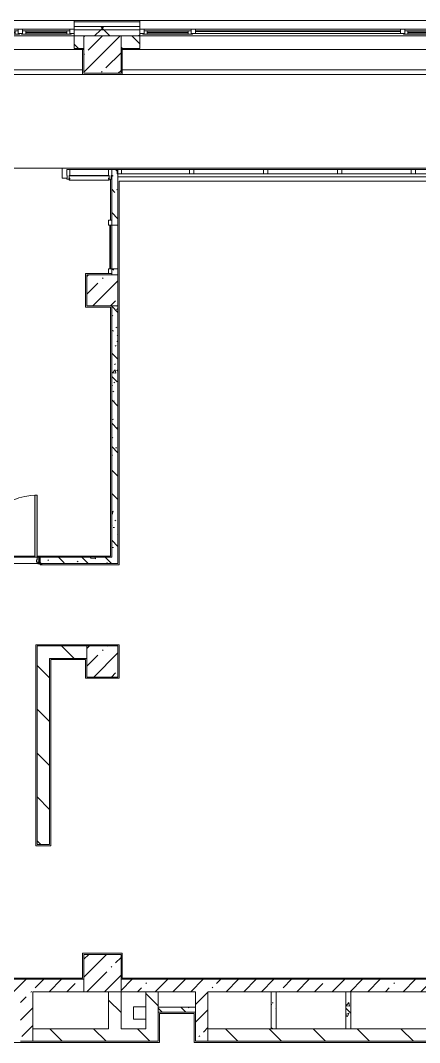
# Model space of a CAD drawing. Header units: millimetres. Extents: x -3377 to 186574, y -8553 to 29000.
# Drawn here: x 118704 to 125131, y 10880 to 27350 of the extents above; entities that cross this region are included whole.
import ezdxf

# ---------------------------------------------------------------- set-up
doc = ezdxf.new("R2010")
doc.units = ezdxf.units.MM
for name, color, linetype, lineweight, true_color in [('A-DOOR-3', 7, 'Continuous', 5, 0xaaaaaa), ('A-DOOR-4', 7, 'Continuous', 5, 0xe2e2e2), ('A-DOOR-FRAM-2', 7, 'Continuous', 5, 0xe2e2e2), ('A-DOOR-FRAM-3', 7, 'Continuous', 5, 0xaaaaaa), ('A-FLOR-1', 7, 'Continuous', 5, 0xaaaaaa), ('I-WALL-5', 7, 'Continuous', 5, 0x787878)]:
    doc.layers.add(name, color=color, linetype=linetype, lineweight=lineweight, true_color=true_color)
for name, color, linetype, lineweight in [('A-GLAZ-2', 7, 'Continuous', 5), ('A-GLAZ-CURT-2', 7, 'Continuous', 5), ('A-GLAZ-CWMG-2', 7, 'Continuous', 5), ('A-WALL', 7, 'Continuous', 9), ('A-WALL-4', 7, 'Continuous', 5), ('I-WALL-3', 7, 'Continuous', 5), ('S-COLS-2', 7, 'Continuous', 5)]:
    doc.layers.add(name, color=color, linetype=linetype, lineweight=lineweight)
pattern_1 = [(45, (59563.6, 0), (-285.1231, 285.1231), []), (45, (59848.73, 0), (-285.1231, 285.1231), [504.031, -100.806, 16.764, -84.042])]
pattern_2 = [(135, (59563.6, 0), (-377.1708, -377.1708), [533.4, -88.9, 17.78, -88.9]), (135, (59563.6, 376.94), (-377.1708, -377.1708), []), (50, (59563.6, 0), (637.6445, -55.7866), [66.675, -733.425]), (355, (59563.6, 0), (-123.3494, 668.699), [53.34, -586.74]), (100.451, (59616.75, -4.65), (514.299, 612.908), [56.665, -623.315]), (46.184, (59563.6, 177.8), (948.776, -147.15), [100.012, -1100.137]), (96.636, (59642.7, 165.5), (830.909, 865.997), [84.998, -934.973]), (351.184, (59563.6, 177.8), (830.918, 865.988), [80.01, -880.11]), (21, (59652.5, 133.35), (530.6506, -357.9283), [66.675, -733.425]), (326, (59652.5, 133.35), (216.308, 644.6585), [53.34, -586.74]), (71.451, (59696.7, 103.5), (746.9596, 286.7243), [56.665, -623.315]), (37.5, (59563.6, 0), (10.8105, 295.9426), [16.764, -562.864, 16.764, -578.866, -588.962]), (37.5, (59563.6, 0), (10.8105, 295.9426), [-1175.258, 16.764, -572.198]), (7.5, (59563.6, 0), (233.8692, 350.6318), [16.764, -322.834, 16.764, -549.529, -224.472]), (7.5, (59563.6, 0), (233.8692, 350.6318), [-905.891, 16.764, -207.708]), (327.5, (59365.36, 0), (474.5678, -20.0513), [16.764, -205.486, 16.764, -676.656, -920.115]), (327.5, (59365.36, 0), (474.5678, -20.0513), [-915.67, 16.764, -903.351]), (317.5, (59276.46, 0), (518.4522, 88.9934), [16.764, -272.161, 16.764, -443.738, -653.415]), (317.5, (59276.46, 0), (518.4522, 88.9934), [-749.427, 16.764, -636.651])]
pattern_3 = [(135, (59563.6, 0), (-353.5534, -353.5534), [])]
pattern_4 = [(45, (59563.6, 0), (-353.5534, 353.5534), []), (135, (59563.6, 0), (-353.5534, -353.5534), [])]

# ---------------------------------------------------------------- blocks, each defined once
blk = doc.blocks.new('Системная панель - Стекло - 70мм-31693610-1_8_1_птичка')
at = {"layer": 'A-GLAZ-CURT-2'}
h = blk.add_hatch(dxfattribs=at)
h.set_pattern_fill('FP_138', color=256, style=0, pattern_type=2)
h.set_pattern_definition([(225, (66547.5, 24415), (1414.214, -1414.214), [1000, -3000]), (225, (67547.5, 24915), (1414.214, -1414.214), [3000, -1000]), (225, (65547.5, 25415), (1414.214, -1414.214), [1000, -3000])])
h.paths.add_polyline_path([(-284, 35), (-543, 35), (-543, -35), (543, -35), (543, 35), (-258, 35)])
for p, q in [((543, 35), (-543, 35)), ((-543, 35), (-543, -35)), ((543, -35), (543, 35)), ((-543, -35), (543, -35))]:
    blk.add_line(p, q, dxfattribs=at)
blk = doc.blocks.new('Системная панель - Стекло - 70мм-31693619-1_8_1_птичка')
at = {"layer": 'A-GLAZ-CURT-2'}
for p, q in [((547.5, 35), (-547.5, 35)), ((-547.5, 35), (-547.5, -35)), ((547.5, -35), (547.5, 35)), ((-547.5, -35), (547.5, -35))]:
    blk.add_line(p, q, dxfattribs=at)
blk = doc.blocks.new('Прямоугольный импост - 50 x 70 мм-23766079-1_8_1_птичка')
at = {"layer": 'A-GLAZ-CWMG-2'}
for p, q in [((-35, 35), (35, 35)), ((-35, -35), (-35, 35)), ((35, 35), (35, -35)), ((35, -35), (-35, -35))]:
    blk.add_line(p, q, dxfattribs=at)
blk = doc.blocks.new('BSC_Колонна _Прямоугольная - 600х600-V107-1_8_1_птичка')
at = {"layer": 'S-COLS-2'}
h = blk.add_hatch(dxfattribs=at)
h.set_pattern_fill('FP_147', color=256, style=0, pattern_type=2)
h.set_pattern_definition([(45, (-60460, -12000), (-285.1231, 285.1231), []), (45, (-60174.88, -12000), (-285.1231, 285.1231), [504.031, -100.806, 16.764, -84.042])])
h.paths.add_polyline_path([(208, -300), (300, -300), (300, 300), (-300, 300), (-300, -300), (-168, -300)])
for p, q in [((300, 300), (-300, 300)), ((-300, 300), (-300, -300)), ((300, -300), (300, 300)), ((-300, -300), (300, -300))]:
    blk.add_line(p, q, dxfattribs=at)
blk = doc.blocks.new('Системная панель - Стекло - 70мм-31693620-1_8_1_птичка')
at = {"layer": 'A-GLAZ-CURT-2'}
for p, q in [((560, 35), (-560, 35)), ((-560, 35), (-560, -35)), ((560, -35), (560, 35)), ((-560, -35), (560, -35))]:
    blk.add_line(p, q, dxfattribs=at)
blk = doc.blocks.new('Прямоугольный импост - 50 x 70 мм-V124-1_8_1_птичка')
at = {"layer": 'A-GLAZ-CWMG-2'}
for p, q in [((-35, 35), (35, 35)), ((-35, -35), (-35, 35)), ((35, 35), (35, -35)), ((35, -35), (-35, -35))]:
    blk.add_line(p, q, dxfattribs=at)
blk = doc.blocks.new('Прямоугольный импост - Импост структурный с накладкой - 160мм Темный-32302294-1_8_1_птичка')
at = {"layer": 'A-GLAZ-CWMG-2'}
for p, q in [((-25, 40), (-25, 140)), ((-25, 140), (25, 140)), ((-15, 40), (-25, 40)), ((-25, -17), (-25, 0)), ((-25, 0), (-15, 0)), ((-15, 0), (-15, 40)), ((15, 40), (15, 0)), ((25, 40), (15, 40)), ((15, 0), (25, 0)), ((25, 140), (25, 40)), ((25, 0), (25, -17)), ((25, -17), (-25, -17))]:
    blk.add_line(p, q, dxfattribs=at)
blk = doc.blocks.new('110_Дверь_СКБ_1Ст_Внутренняя1 - Д-11 1100x2100h_кладовые _все__ коридор _между помещениями блока столовой__ моечные _все_-32089444-1_8_1_птичка')
at = {"layer": 'A-DOOR-3'}
h = blk.add_hatch(dxfattribs=at)
h.set_pattern_fill('FP_132', color=256, style=0, pattern_type=2)
h.set_pattern_definition([(135, (1751.41, 114.685), (-14.14214, -14.14214), []), (225, (1751.41, 114.685), (14.14214, -14.14214), [])])
h.paths.add_polyline_path([(562.5, -50), (562.5, 50), (537.5, 50), (537.5, -50)])
at = {"layer": 'A-DOOR-4'}
h = blk.add_hatch(color=256, dxfattribs=at)
h.paths.add_polyline_path([(502.5, -30), (537.5, -30), (537.5, 50), (512.5, 50), (512.5, 10), (502.5, 10), (502.5, -6)])
h.paths.add_polyline_path([(-477.5, -30), (-477.5, 10), (-487.5, 10), (-487.5, 50), (-512.5, 50), (-512.5, -30), (-487.5, -30)])
at = {"layer": 'A-DOOR-FRAM-2'}
for points in [[(512.5, 50), (512.5, 1050), (472.5, 1050), (472.5, 50)], [(-512.5, 50), (-497.5, 50), (-497.5, 58), (-567.5, 58), (-567.5, 50), (-537.5, 50)], [(592.5, 50), (592.5, 58), (522.5, 58), (522.5, 50), (562.5, 50)], [(-567.5, -58), (-497.5, -58), (-497.5, -50), (-567.5, -50)], [(-497.5, -50), (-497.5, -30), (-512.5, -30), (-512.5, -50)], [(522.5, -50), (537.5, -50), (537.5, -30), (522.5, -30)], [(592.5, -58), (592.5, -50), (522.5, -50), (522.5, -58), (562.5, -58)]]:
    blk.add_hatch(color=256, dxfattribs=at).paths.add_polyline_path(points)
at = {"layer": 'A-DOOR-FRAM-3'}
h = blk.add_hatch(dxfattribs=at)
h.set_pattern_fill('FP_133', color=256, style=0, pattern_type=2)
h.set_pattern_definition([(45, (-371.384, 114.685), (-14.1421, 14.1421), []), (135, (-371.384, 114.685), (-14.1421, -14.1421), [])])
h.paths.add_polyline_path([(-537.5, -50), (-512.5, -50), (-512.5, 50), (-537.5, 50)])
at = {"layer": 'A-DOOR-3'}
for p, q in [((512.5, 1050), (472.5, 1050)), ((472.5, 1050), (472.5, 50)), ((512.5, 50), (512.5, 1050)), ((472.5, 50), (512.5, 50))]:
    blk.add_line(p, q, dxfattribs=at)
blk.add_arc((512.5, 50), 1000, 90, 180, dxfattribs=at)
at = {"layer": 'A-DOOR-FRAM-3'}
for p, q in [((-497.5, 58), (-567.5, 58)), ((-567.5, 58), (-567.5, 50)), ((-567.5, 50), (-497.5, 50)), ((-512.5, 50), (-537.5, 50)), ((-537.5, 50), (-537.5, -50)), ((-487.5, 50), (-512.5, 50)), ((-512.5, 50), (-512.5, -30)), ((-512.5, -50), (-512.5, 50)), ((-497.5, 50), (-512.5, 50)), ((-512.5, 50), (-512.5, 49)), ((-512.5, 49), (-497.5, 49)), ((-497.5, 50), (-497.5, 58)), ((-497.5, 49), (-497.5, 50)), ((-487.5, 10), (-487.5, 50)), ((-477.5, 10), (-487.5, 10)), ((-477.5, -30), (-477.5, 10)), ((512.5, 10), (502.5, 10)), ((502.5, 10), (502.5, -30)), ((512.5, 50), (512.5, 10)), ((537.5, 50), (512.5, 50)), ((592.5, 58), (522.5, 58)), ((522.5, 58), (522.5, 50)), ((537.5, 50), (522.5, 50)), ((522.5, 50), (522.5, 49)), ((522.5, 50), (592.5, 50)), ((522.5, 49), (537.5, 49)), ((537.5, -30), (537.5, 50)), ((562.5, 50), (537.5, 50)), ((537.5, 50), (537.5, -50)), ((537.5, 49), (537.5, 50)), ((562.5, -50), (562.5, 50)), ((592.5, 50), (592.5, 58)), ((-497.5, -50), (-567.5, -50)), ((-567.5, -50), (-567.5, -58)), ((-567.5, -58), (-497.5, -58)), ((-537.5, -50), (-512.5, -50)), ((-512.5, -30), (-477.5, -30)), ((-497.5, -30), (-512.5, -30)), ((-512.5, -30), (-512.5, -50)), ((-512.5, -50), (-497.5, -50)), ((-497.5, -50), (-497.5, -30)), ((-497.5, -58), (-497.5, -50)), ((502.5, -30), (537.5, -30)), ((537.5, -30), (522.5, -30)), ((522.5, -30), (522.5, -50)), ((522.5, -50), (537.5, -50)), ((592.5, -50), (522.5, -50)), ((522.5, -50), (522.5, -58)), ((522.5, -58), (592.5, -58)), ((537.5, -50), (537.5, -30)), ((537.5, -50), (562.5, -50)), ((592.5, -58), (592.5, -50))]:
    blk.add_line(p, q, dxfattribs=at)
blk = doc.blocks.new('Системная панель - Стекло - 70мм-V136-1_8_1_птичка')
at = {"layer": 'A-GLAZ-CURT-2'}
for p, q in [((560, 35), (-560, 35)), ((-560, 35), (-560, -35)), ((560, -35), (560, 35)), ((-560, -35), (560, -35))]:
    blk.add_line(p, q, dxfattribs=at)
blk = doc.blocks.new('120_Окно_СКБ_2Ст - 120_Окно_СКБ_2Ст 2300х2400 _мал створка справа_-19949978-1_8_1_птичка')
at = {"layer": 'A-GLAZ-2'}
for p, q in [((-1150, -75), (-1150, -5)), ((-1150, -5), (-1080, -5)), ((1150, -5), (-1150, -5)), ((-1080, -75), (-1150, -75)), ((-1150, -75), (-1100, -75)), ((-1080, -75), (-1100, -75)), ((-1100, -75), (-1100, -85)), ((-1100, -85), (270, -85)), ((270, -85), (-1100, -85)), ((-1080, -5), (-1080, -75)), ((250, -35), (-1080, -35)), ((-1080, -35), (-1080, -75)), ((-1030, -85), (-1030, -35)), ((-1030, -55), (200, -55)), ((200, -65), (-1030, -65)), ((200, -85), (200, -35)), ((250, -75), (250, -5)), ((250, -5), (320, -5)), ((250, -75), (250, -35)), ((320, -75), (250, -75)), ((270, -75), (250, -75)), ((270, -75), (300, -75)), ((270, -85), (270, -75)), ((320, -75), (300, -75)), ((300, -75), (300, -85)), ((300, -85), (1100, -85)), ((1100, -85), (300, -85)), ((320, -5), (320, -75)), ((1080, -35), (320, -35)), ((320, -35), (320, -75)), ((370, -85), (370, -35)), ((370, -55), (1030, -55)), ((1030, -65), (370, -65)), ((1030, -85), (1030, -35)), ((1080, -75), (1080, -5)), ((1080, -5), (1150, -5)), ((1080, -75), (1080, -35)), ((1150, -75), (1080, -75)), ((1100, -75), (1080, -75)), ((1100, -75), (1150, -75)), ((1100, -85), (1100, -75)), ((1150, -5), (1150, -75))]:
    blk.add_line(p, q, dxfattribs=at)
blk = doc.blocks.new('120_Окно_СКБ_3Ст - 120_Окно_СКБ_3Ст_5100-21641134-1_8_1_птичка')
at = {"layer": 'A-GLAZ-2'}
for p, q in [((-2550, -75), (-2550, -5)), ((-2550, -5), (-2480, -5)), ((2550, -5), (-2550, -5)), ((-2480, -75), (-2550, -75)), ((-2550, -75), (-2500, -75)), ((-2480, -75), (-2500, -75)), ((-2500, -75), (-2500, -85)), ((-2500, -85), (-1700, -85)), ((-1700, -85), (-2500, -85)), ((-2480, -5), (-2480, -75)), ((-1720, -35), (-2480, -35)), ((-2480, -35), (-2480, -75)), ((-2430, -85), (-2430, -35)), ((-2430, -55), (-1770, -55)), ((-1770, -65), (-2430, -65)), ((-1770, -85), (-1770, -35)), ((-1720, -75), (-1720, -5)), ((-1720, -5), (-1650, -5)), ((-1720, -75), (-1720, -35)), ((-1650, -75), (-1720, -75)), ((-1700, -75), (-1720, -75)), ((-1700, -75), (1700, -75)), ((-1700, -85), (-1700, -75)), ((-1650, -5), (-1650, -75)), ((1650, -35), (-1650, -35)), ((1650, -45), (-1650, -45)), ((1650, -75), (1650, -5)), ((1650, -5), (1720, -5)), ((1720, -75), (1650, -75)), ((1720, -75), (1700, -75)), ((1700, -75), (1700, -85)), ((1700, -85), (2500, -85)), ((2500, -85), (1700, -85)), ((1720, -5), (1720, -75)), ((2480, -35), (1720, -35)), ((1720, -35), (1720, -75)), ((1770, -85), (1770, -35)), ((1770, -55), (2430, -55)), ((2430, -65), (1770, -65)), ((2430, -85), (2430, -35)), ((2480, -75), (2480, -5)), ((2480, -5), (2550, -5)), ((2480, -75), (2480, -35)), ((2550, -75), (2480, -75)), ((2500, -75), (2480, -75)), ((2500, -75), (2550, -75)), ((2500, -85), (2500, -75)), ((2550, -5), (2550, -75))]:
    blk.add_line(p, q, dxfattribs=at)
blk = doc.blocks.new('BSC_Колонна _Прямоугольная - 500х500-V165-1_8_1_птичка')
at = {"layer": 'S-COLS-2'}
h = blk.add_hatch(dxfattribs=at)
h.set_pattern_fill('FP_192', color=256, style=0, pattern_type=2)
h.set_pattern_definition([(45, (-60460, -17020), (-285.1231, 285.1231), []), (45, (-60174.88, -17020), (-285.1231, 285.1231), [504.031, -100.806, 16.764, -84.042])])
h.paths.add_polyline_path([(189, -250), (250, -250), (250, 250), (-250, 250), (-250, -250), (-168, -250)])
for p, q in [((250, 250), (-250, 250)), ((-250, 250), (-250, -250)), ((250, -250), (250, 250)), ((-250, -250), (250, -250))]:
    blk.add_line(p, q, dxfattribs=at)
blk = doc.blocks.new('BSC_Колонна _Прямоугольная - 500х500-V166-1_8_1_птичка')
at = {"layer": 'S-COLS-2'}
h = blk.add_hatch(dxfattribs=at)
h.set_pattern_fill('FP_193', color=256, style=0, pattern_type=2)
h.set_pattern_definition([(45, (-60460, -23000), (-285.1231, 285.1231), []), (45, (-60174.88, -23000), (-285.1231, 285.1231), [504.031, -100.806, 16.764, -84.042])])
h.paths.add_polyline_path([(130, -250), (250, -250), (248, 250), (-250, 249), (-250, -250), (-168, -250)])
for p, q in [((250, 250), (-250, 250)), ((-250, 250), (-250, -250)), ((250, -250), (250, 250)), ((-250, -250), (250, -250))]:
    blk.add_line(p, q, dxfattribs=at)
blk = doc.blocks.new('Штора противопожарная_Рен - ШТ_700х700-22567375-1_8_1_птичка')
at = {"layer": 'A-DOOR-3'}
for p, q in [((-430, 100), (-350, 100)), ((-430, 50), (-430, 100)), ((-350, 50), (-430, 50)), ((-350, 100), (-350, 50)), ((-350, 78), (350, 78)), ((-350, 73), (-350, 78)), ((350, 73), (-350, 73)), ((350, 100), (430, 100)), ((350, 50), (350, 100)), ((350, 78), (350, 73)), ((430, 50), (350, 50)), ((430, 100), (430, 50))]:
    blk.add_line(p, q, dxfattribs=at)
blk = doc.blocks.new('Системная панель - Стекло - 70мм-32304938-1_8_1_птичка')
at = {"layer": 'A-GLAZ-CURT-2'}
h = blk.add_hatch(dxfattribs=at)
h.set_pattern_fill('FP_206', color=256, style=0, pattern_type=2)
h.set_pattern_definition([(225, (60747.5, 24310), (1414.214, -1414.214), [1000, -3000]), (225, (61747.5, 24810), (1414.214, -1414.214), [3000, -1000]), (225, (59747.5, 25310), (1414.214, -1414.214), [1000, -3000])])
h.paths.add_polyline_path([(322, 35), (-323, 35), (-323, -35), (322, -35), (322, 18)])
for p, q in [((322, 35), (-323, 35)), ((-323, 35), (-323, -35)), ((322, -35), (322, 35)), ((-323, -35), (322, -35))]:
    blk.add_line(p, q, dxfattribs=at)
blk = doc.blocks.new('Прямоугольный импост - Импост структурный с накладкой - 160мм Темный-32304618-1_8_1_птичка')
at = {"layer": 'A-GLAZ-CWMG-2'}
for p, q in [((59935, 24950), (60560, 24950)), ((59935, 24850), (60560, 24850))]:
    blk.add_line(p, q, dxfattribs=at)
blk = doc.blocks.new('Системная панель - Стекло - 70мм-V183-1_8_1_птичка')
at = {"layer": 'A-GLAZ-CURT-2'}
for p, q in [((560, 35), (-560, 35)), ((-560, 35), (-560, -35)), ((560, -35), (560, 35)), ((-560, -35), (560, -35))]:
    blk.add_line(p, q, dxfattribs=at)
blk = doc.blocks.new('Прямоугольный импост - Импост структурный с накладкой - 160мм Темный-32302318-1_8_1_птичка')
at = {"layer": 'A-GLAZ-CWMG-2'}
for p, q in [((0, 140), (-50, 140)), ((-50, 140), (-50, 40)), ((-50, 40), (-40, 40)), ((-40, 0), (-50, 0)), ((-50, 0), (-50, -17)), ((-40, 40), (-40, 0)), ((-10, 0), (-10, 40)), ((-10, 40), (0, 40)), ((0, 0), (-10, 0)), ((0, 40), (0, 140)), ((0, -17), (0, 0)), ((-50, -17), (0, -17))]:
    blk.add_line(p, q, dxfattribs=at)
blk = doc.blocks.new('Зашивка приборов отопления9 - Зашивка приборов отопления-33277916-1_8_1_птичка')
at = {"layer": 'A-WALL-4'}
for p, q in [((51570, 26880), (51570, 26555)), ((54140, 26880), (51570, 26880)), ((54140, 26555), (54140, 26880)), ((51570, 26555), (54140, 26555)), ((54140, 26555), (51570, 26555)), ((51570, 26555), (51570, 26480)), ((54140, 26480), (54140, 26555)), ((51570, 26480), (54140, 26480))]:
    blk.add_line(p, q, dxfattribs=at)
blk = doc.blocks.new('Зашивка приборов отопления10 - Зашивка приборов отопления-33278020-1_8_1_птичка')
at = {"layer": 'A-WALL-4'}
for p, q in [((51570, 26880), (51570, 26555)), ((56926, 26880), (51570, 26880)), ((56926, 26555), (56926, 26880)), ((51570, 26555), (56926, 26555)), ((56930, 26555), (51570, 26555)), ((51570, 26555), (51570, 26480)), ((56930, 26480), (56930, 26555)), ((51570, 26480), (56930, 26480))]:
    blk.add_line(p, q, dxfattribs=at)

msp = doc.modelspace()

# ---------------------------------------------------------------- hatches: boundary and pattern name
at = {"layer": 'A-WALL-4'}
h = msp.add_hatch(dxfattribs=at)
h.set_pattern_fill('FP_118', color=256, style=0, pattern_type=2)
h.set_pattern_definition(pattern_4)
h.paths.add_polyline_path([(142988.7, 27200), (144533.6, 27200), (144533.6, 27250), (139913.6, 27250), (139913.6, 27200), (142788.7, 27200)])
h.paths.add_polyline_path([(130373.6, 27200), (130373.6, 27250), (127773.6, 27250), (127773.6, 27200), (129873.6, 27200)])
h.paths.add_polyline_path([(126323.6, 27200), (126673.6, 27200), (126673.6, 27250), (125723.6, 27250), (125723.6, 27200)])
h.paths.add_polyline_path([(132473.6, 27200), (133813.6, 27200), (133813.6, 27250), (132473.6, 27250), (132473.6, 27210)])
h.paths.add_polyline_path([(136813.6, 27200), (136813.6, 27250), (135913.6, 27250), (135913.6, 27200), (136313.6, 27200)])
h.paths.add_polyline_path([(117268.6, 27200), (117268.6, 27250), (116423.6, 27250), (116423.6, 27200)])
h.paths.add_polyline_path([(119855.7, 27200), (120623.6, 27200), (120623.6, 27250), (119568.6, 27250), (119568.6, 27200)])
h.paths.add_polyline_path([(108323.6, 27200), (108323.6, 27250), (107223.6, 27250), (107223.6, 27200), (107723.6, 27200)])
h.paths.add_polyline_path([(114323.6, 27200), (114323.6, 27250), (113423.6, 27250), (113423.6, 27200), (114278.9, 27200)])
h.paths.add_polyline_path([(111323.6, 27200), (111323.6, 27250), (110423.6, 27250), (110423.6, 27200)])
h.paths.add_polyline_path([(104123.6, 27200), (104123.6, 27250), (101723.6, 27250), (101723.6, 27200), (103125.2, 27200)])
h = msp.add_hatch(dxfattribs=at)
h.set_pattern_fill('FP_118', color=256, style=0, pattern_type=2)
h.set_pattern_definition(pattern_4)
h.paths.add_polyline_path([(102323.6, 27100), (104123.6, 27100), (104123.6, 27200), (101723.6, 27200), (101723.6, 27100)])
h.paths.add_polyline_path([(120323.6, 27100), (120623.6, 27100), (120623.6, 27200), (119568.6, 27200), (119568.6, 27100), (119855.7, 27100)])
h.paths.add_polyline_path([(143663.6, 27100), (144533.6, 27100), (144529, 27200), (139913.6, 27198.1), (139913.6, 27100), (142988.7, 27100)])
h.paths.add_polyline_path([(110963.6, 27100), (111323.6, 27100), (111323.6, 27200), (110423.6, 27200), (110423.6, 27100)])
h.paths.add_polyline_path([(113423.6, 27100), (114323.6, 27100), (114323.6, 27200), (113423.6, 27200), (113423.6, 27140)])
h.paths.add_polyline_path([(107423.6, 27100), (108323.6, 27100), (108323.6, 27200), (107223.6, 27200), (107223.6, 27100)])
h.paths.add_polyline_path([(126641.6, 27100), (126641.6, 27102), (126641.6, 27110), (126673.6, 27110), (126673.6, 27200), (125723.6, 27200), (125723.6, 27100), (126623.6, 27100)])
h.paths.add_polyline_path([(117268.6, 27100), (117268.6, 27200), (116423.6, 27200), (116423.6, 27100), (116913.6, 27100)])
h.paths.add_polyline_path([(136313.6, 27100), (136813.6, 27100), (136813.6, 27200), (135913.6, 27200), (135913.6, 27100)])
h.paths.add_polyline_path([(127805.6, 27100), (130373.6, 27100), (130373.6, 27200), (127773.6, 27200), (127773.6, 27110), (127805.6, 27110), (127805.6, 27102), (127773.6, 27100)])
h.paths.add_polyline_path([(133103.6, 27100), (133813.6, 27100), (133813.6, 27200), (132473.6, 27200), (132473.6, 27100)])
h = msp.add_hatch(dxfattribs=at)
h.set_pattern_fill('FP_100', color=256, style=0, pattern_type=2)
h.set_pattern_definition([(135, (59563.6, 0), (-176.7767, -176.7767), [])])
h.paths.add_polyline_path([(116913.6, 26900), (117268.6, 26900), (117268.6, 27100), (116423.6, 27100), (116423.6, 26900)])
h.paths.add_polyline_path([(102323.6, 26900), (104123.6, 26900), (104123.6, 27100), (102323.6, 27100), (102323.6, 27061.4)])
h.paths.add_polyline_path([(110561, 26900), (111323.6, 26900), (111323.6, 27100), (110423.6, 27100), (110423.6, 26900)])
h.paths.add_polyline_path([(113423.6, 26900), (113723.6, 26900), (113723.6, 27100), (113423.6, 27100), (113423.6, 26969.4)])
h.paths.add_polyline_path([(140213.6, 26900), (140213.6, 27100), (139913.6, 27100), (139913.6, 26900)])
h.paths.add_polyline_path([(120323.6, 26900), (120623.6, 26900), (120623.6, 27100), (120323.6, 27100), (120323.6, 26953.9)])
h.paths.add_polyline_path([(136313.6, 26900), (136313.6, 27100), (135913.6, 27100), (135913.6, 26900), (135991.8, 26900)])
h.paths.add_polyline_path([(126623.6, 26900), (126623.6, 27100), (126323.6, 27100), (126323.6, 26900)])
h.paths.add_polyline_path([(119568.6, 26900), (119723.6, 26900), (119723.6, 27100), (119568.6, 27100), (119568.6, 26936.5)])
h.paths.add_polyline_path([(127769.6, 26900), (129873.6, 26900), (129873.6, 27100), (127769.6, 27100), (127769.6, 27091.3)])
h.paths.add_polyline_path([(133813.6, 26900), (133813.6, 27100), (133603.6, 27100), (133603.6, 26900)])
h.paths.add_polyline_path([(133103.6, 26900), (133103.6, 27100), (132473.6, 27100), (132473.6, 26900)])
h.paths.add_polyline_path([(107223.6, 26900), (107723.6, 26900), (107723.6, 27100), (107223.6, 27100), (107223.6, 27079.6)])
at = {"layer": 'I-WALL-3'}
h = msp.add_hatch(dxfattribs=at)
h.set_pattern_fill('FP_117', color=256, style=0, pattern_type=2)
h.set_pattern_definition(pattern_3)
h.paths.add_polyline_path([(118973.6, 17070), (119773.6, 17070), (119773.6, 17270), (118973.6, 17265)])
h = msp.add_hatch(dxfattribs=at)
h.set_pattern_fill('FP_117', color=256, style=0, pattern_type=2)
h.set_pattern_definition(pattern_3)
h.paths.add_polyline_path([(119173.6, 14070), (119173.6, 17070), (118973.6, 17070), (118973.6, 14070)])
h = msp.add_hatch(dxfattribs=at)
h.set_pattern_fill('FP_99', color=256, style=0, pattern_type=2)
h.set_pattern_definition(pattern_1)
h.paths.add_polyline_path([(118703.6, 11700), (119723.6, 11700), (119723.6, 11900), (114323.6, 11900), (114323.6, 11700), (117996.8, 11700)])
h.paths.add_polyline_path([(111473.6, 11700), (113723.6, 11700), (113723.6, 11900), (111273.6, 11900), (111273.6, 11700)])
h = msp.add_hatch(dxfattribs=at)
h.set_pattern_fill('FP_99', color=256, style=0, pattern_type=2)
h.set_pattern_definition(pattern_1)
h.paths.add_polyline_path([(121714.7, 11700), (125723.6, 11700), (125723.6, 11900), (120323.6, 11900), (120323.6, 11700), (121523.6, 11700)])
h = msp.add_hatch(dxfattribs=at)
h.set_pattern_fill('FP_99', color=256, style=0, pattern_type=2)
h.set_pattern_definition(pattern_1)
h.paths.add_polyline_path([(118703.6, 10900), (118903.6, 10900), (118903.6, 11700), (118703.6, 11700), (118703.6, 10980)])
h = msp.add_hatch(dxfattribs=at)
h.set_pattern_fill('FP_117', color=256, style=0, pattern_type=2)
h.set_pattern_definition(pattern_3)
h.paths.add_polyline_path([(120323.6, 11100), (120323.6, 11700), (120123.6, 11700), (120123.6, 11100)])
h = msp.add_hatch(dxfattribs=at)
h.set_pattern_fill('FP_117', color=256, style=0, pattern_type=2)
h.set_pattern_definition(pattern_3)
h.paths.add_polyline_path([(120723.6, 11100), (120923.6, 11100), (120923.6, 11700), (120723.6, 11700), (120723.6, 11257)])
h = msp.add_hatch(dxfattribs=at)
h.set_pattern_fill('FP_99', color=256, style=0, pattern_type=2)
h.set_pattern_definition(pattern_1)
h.paths.add_polyline_path([(121723.6, 10900), (121723.6, 11700), (121523.6, 11700), (121523.6, 10900)])
h = msp.add_hatch(dxfattribs=at)
h.set_pattern_fill('FP_117', color=256, style=0, pattern_type=2)
h.set_pattern_definition(pattern_3)
h.paths.add_polyline_path([(118903.6, 10900), (120923.6, 10900), (120923.6, 11100), (118903.6, 11100), (118903.6, 10994)])
h = msp.add_hatch(dxfattribs=at)
h.set_pattern_fill('FP_117', color=256, style=0, pattern_type=2)
h.set_pattern_definition(pattern_3)
h.paths.add_polyline_path([(132523.4, 10900), (133103.6, 10900), (133103.6, 11100), (132493.4, 11100), (132493.4, 10900)])
h.paths.add_polyline_path([(126323.6, 10900), (128232.4, 10900), (128232.4, 11100), (126323.6, 11100), (126323.6, 10994)])
h.paths.add_polyline_path([(126123.6, 10900), (126123.6, 11100), (121723.6, 11100), (121723.6, 10900), (123573.6, 10900)])
h.paths.add_polyline_path([(129182.4, 10900), (131543.4, 10900), (131543.4, 11100), (129182.4, 11100), (129182.4, 10994)])
at = {"layer": 'I-WALL-5'}
h = msp.add_hatch(dxfattribs=at)
h.set_pattern_fill('FP_129', color=256, style=0, pattern_type=2)
h.set_pattern_definition(pattern_2)
h.paths.add_polyline_path([(120273.6, 18600), (120273.6, 22750), (120173.6, 22750), (120173.6, 18600), (120261.1, 18600)])
h.paths.add_polyline_path([(120173.6, 23250), (120273.6, 23250), (120273.6, 23350), (120173.6, 23350), (120173.6, 23270)])
h.paths.add_polyline_path([(120173.6, 24050), (120273.6, 24050), (120273.6, 24950), (120173.6, 24950), (120173.6, 24130)])
h = msp.add_hatch(dxfattribs=at)
h.set_pattern_fill('FP_129', color=256, style=0, pattern_type=2)
h.set_pattern_definition(pattern_2)
h.paths.add_polyline_path([(120153.6, 18600), (120173.6, 18600), (120173.6, 18700), (119023.6, 18700), (119023.6, 18600), (119855.7, 18600)])
h.paths.add_polyline_path([(117693.6, 18600), (117923.6, 18600), (117923.6, 18700), (117693.6, 18700)])
h = msp.add_hatch(dxfattribs=at)
h.set_pattern_fill('FP_129', color=256, style=0, pattern_type=2)
h.set_pattern_definition(pattern_2)
h.paths.add_polyline_path([(122743.6, 11100), (122823.6, 11100), (122823.6, 11700), (122743.6, 11700), (122743.6, 11457)])
h = msp.add_hatch(dxfattribs=at)
h.set_pattern_fill('FP_129', color=256, style=0, pattern_type=2)
h.set_pattern_definition(pattern_2)
h.paths.add_polyline_path([(123943.6, 11100), (124023.6, 11100), (124023.6, 11700), (123943.6, 11700), (123943.6, 11457)])
h = msp.add_hatch(dxfattribs=at)
h.set_pattern_fill('FP_129', color=256, style=0, pattern_type=2)
h.set_pattern_definition(pattern_2)
h.paths.add_polyline_path([(121523.6, 11370), (121523.6, 11450), (120923.6, 11450), (120923.6, 11370), (121503.6, 11370)])
at = {"layer": 'S-COLS-2'}
h = msp.add_hatch(dxfattribs=at)
h.set_pattern_fill('FP_99', color=256, style=0, pattern_type=2)
h.set_pattern_definition(pattern_1)
h.paths.add_polyline_path([(120323.6, 26500), (120323.6, 27100), (119723.6, 27100), (119723.6, 26500), (119855.7, 26500)])

# ---------------------------------------------------------------- linework, layer by layer
at = {"layer": 'A-FLOR-1'}
for p, q in [((120343.6, 26480), (119703.6, 26480)), ((117513.6, 24970), (126343.6, 24970)), ((119373.6, 24810), (119373.6, 24970)), ((119448.6, 24810), (119373.6, 24810)), ((120153.6, 24130), (120153.6, 24791.7)), ((126203.6, 24760), (120293.6, 24760)), ((120293.6, 24760), (120293.6, 18580)), ((120153.6, 23350), (120153.6, 24050)), ((119753.6, 22730), (119753.6, 23270)), ((119753.6, 23270), (120123.6, 23270)), ((120153.6, 22730), (119753.6, 22730)), ((120153.6, 18720), (120153.6, 22730)), ((118933.6, 18720), (117713.6, 18720)), ((120153.6, 18720), (118973.6, 18720)), ((119023.6, 18708), (119023.6, 18720)), ((119023.6, 18580), (119023.6, 18592)), ((120293.6, 18580), (119023.6, 18580)), ((118953.6, 14050), (118953.6, 17290)), ((118953.6, 17290), (120293.6, 17290)), ((120293.6, 17290), (120293.6, 16750)), ((119753.6, 17050), (119193.6, 17050)), ((119193.6, 17050), (119193.6, 14050)), ((119753.6, 16750), (119753.6, 17050)), ((120293.6, 16750), (119753.6, 16750)), ((119193.6, 14050), (118953.6, 14050)), ((119703.6, 11920), (119703.6, 12320)), ((119703.6, 12320), (120343.6, 12320)), ((120343.6, 12320), (120343.6, 11920)), ((117133.6, 11920), (119703.6, 11920)), ((120343.6, 11920), (125703.6, 11920)), ((120523.6, 11457), (120723.6, 11457)), ((120523.6, 11257), (120523.6, 11457)), ((120723.6, 11257), (120523.6, 11257)), ((121503.6, 11350), (120943.6, 11350)), ((120943.6, 11350), (120943.6, 10880)), ((121503.6, 10880), (121503.6, 11350)), ((120943.6, 10880), (118093.6, 10880)), ((128221, 10880), (121503.6, 10880))]:
    msp.add_line(p, q, dxfattribs=at)
at = {"layer": 'A-WALL'}
for p, q in [((120623.6, 27330), (119568.6, 27330)), ((120623.6, 27250), (119568.6, 27250)), ((120623.6, 27200), (119568.6, 27200)), ((119723.6, 27100), (119568.6, 27100)), ((119568.6, 27100), (119723.6, 27100)), ((120623.6, 27100), (120323.6, 27100)), ((120323.6, 27100), (120623.6, 27100)), ((120923.6, 11700), (120723.6, 11700)), ((122823.6, 11700), (122743.6, 11700)), ((124023.6, 11700), (123943.6, 11700)), ((120923.6, 11450), (120923.6, 11370)), ((121523.6, 11370), (121523.6, 11450)), ((118903.6, 11100), (118903.6, 10900)), ((122743.6, 11100), (122823.6, 11100)), ((123943.6, 11100), (124023.6, 11100))]:
    msp.add_line(p, q, dxfattribs=at)
at = {"layer": 'A-WALL-4'}
for p, q in [((111323.6, 27350), (126673.6, 27350)), ((119568.6, 27350), (119568.6, 27100)), ((120623.6, 27100), (120623.6, 27350)), ((119568.6, 27100), (117268.6, 27100)), ((119568.6, 27100), (119568.6, 26900)), ((119723.6, 26900), (119723.6, 27100)), ((119723.6, 27100), (120323.6, 27100)), ((120323.6, 27100), (120323.6, 26900)), ((120623.6, 26900), (120623.6, 27100)), ((125723.6, 27100), (120623.6, 27100)), ((119568.6, 26900), (119723.6, 26900)), ((120323.6, 26900), (120623.6, 26900))]:
    msp.add_line(p, q, dxfattribs=at)
at = {"layer": 'I-WALL-3'}
for p, q in [((117268.6, 27100), (119568.6, 27100)), ((120623.6, 27100), (125723.6, 27100)), ((119723.6, 26880), (117113.6, 26880)), ((125723.6, 26880), (120323.6, 26880)), ((120173.6, 24950), (120173.6, 24130)), ((120273.6, 24950), (120173.6, 24950)), ((120273.6, 23250), (120273.6, 24950)), ((126223.6, 24830), (120273.6, 24830)), ((120173.6, 24050), (120273.6, 24050)), ((120173.6, 23350), (120173.6, 24050)), ((120273.6, 23350), (120173.6, 23350)), ((120173.6, 23270), (120173.6, 23250)), ((120173.6, 22750), (120173.6, 18700)), ((120273.6, 18600), (120273.6, 22750)), ((117973.6, 18700), (118933.6, 18700)), ((120173.6, 18700), (119053.6, 18700)), ((118983.6, 18600), (117963.6, 18600)), ((119053.6, 18600), (120273.6, 18600)), ((119773.6, 17270), (118973.6, 17270)), ((118973.6, 17270), (118973.6, 14070)), ((119173.6, 17070), (119773.6, 17070)), ((119173.6, 14070), (119173.6, 17070)), ((118973.6, 14070), (119173.6, 14070)), ((119723.6, 11900), (117113.6, 11900)), ((125723.6, 11900), (120323.6, 11900)), ((118903.6, 11700), (119723.6, 11700)), ((118903.6, 11100), (118903.6, 11700)), ((120123.6, 11700), (120123.6, 11100)), ((120323.6, 11100), (120323.6, 11700)), ((120323.6, 11700), (120723.6, 11700)), ((120723.6, 11700), (120723.6, 11100)), ((120923.6, 11450), (120923.6, 11700)), ((120923.6, 11700), (121523.6, 11700)), ((121523.6, 11700), (121523.6, 11450)), ((121723.6, 11700), (122743.6, 11700)), ((121723.6, 10900), (121723.6, 11700)), ((122743.6, 11700), (122743.6, 11100)), ((122823.6, 11100), (122823.6, 11700)), ((122823.6, 11700), (123943.6, 11700)), ((123943.6, 11700), (123943.6, 11100)), ((124023.6, 11100), (124023.6, 11700)), ((124023.6, 11700), (125723.6, 11700)), ((121523.6, 11450), (120923.6, 11450)), ((120923.6, 10900), (120923.6, 11370)), ((120923.6, 11370), (121523.6, 11370)), ((121523.6, 11370), (121523.6, 10900)), ((120123.6, 11100), (118903.6, 11100)), ((120723.6, 11100), (120323.6, 11100)), ((122743.6, 11100), (121723.6, 11100)), ((123943.6, 11100), (122823.6, 11100)), ((126123.6, 11100), (124023.6, 11100)), ((118703.6, 10900), (120923.6, 10900)), ((121523.6, 10900), (128202.4, 10900))]:
    msp.add_line(p, q, dxfattribs=at)
at = {"layer": 'S-COLS-2'}
for p, q in [((120323.6, 27100), (119723.6, 27100)), ((119723.6, 27100), (119723.6, 26900)), ((120323.6, 26900), (120323.6, 27100)), ((119723.6, 26900), (119723.6, 26500)), ((120323.6, 26500), (120323.6, 26900)), ((119723.6, 26500), (120323.6, 26500))]:
    msp.add_line(p, q, dxfattribs=at)

# ---------------------------------------------------------------- block references
at = {"layer": 'A-DOOR-3', "rotation": 89.99999999999991}
msp.add_blockref('Штора противопожарная_Рен - ШТ_700х700-22567375-1_8_1_птичка', (120223.6, 23700), dxfattribs=at)
at = {"layer": 'A-DOOR-3'}
msp.add_blockref('110_Дверь_СКБ_1Ст_Внутренняя1 - Д-11 1100x2100h_кладовые _все__ коридор _между помещениями блока столовой__ моечные _все_-32089444-1_8_1_птичка', (118461.1, 18650), dxfattribs=at)
at = {"layer": 'A-GLAZ-2'}
for name, p in [('120_Окно_СКБ_2Ст - 120_Окно_СКБ_2Ст 2300х2400 _мал створка справа_-19949978-1_8_1_птичка', (118418.6, 27215)), ('120_Окно_СКБ_3Ст - 120_Окно_СКБ_3Ст_5100-21641134-1_8_1_птичка', (123173.6, 27215))]:
    msp.add_blockref(name, p, dxfattribs=at)
at = {"layer": 'A-GLAZ-CURT-2', "rotation": 180}
for name, p in [('Системная панель - Стекло - 70мм-31693619-1_8_1_птичка', (120881.1, 24915)), ('Системная панель - Стекло - 70мм-V183-1_8_1_птичка', (122058.6, 24915)), ('Системная панель - Стекло - 70мм-31693620-1_8_1_птичка', (123248.6, 24915)), ('Системная панель - Стекло - 70мм-V136-1_8_1_птичка', (124438.6, 24915)), ('Системная панель - Стекло - 70мм-31693610-1_8_1_птичка', (125611.1, 24915)), ('Системная панель - Стекло - 70мм-32304938-1_8_1_птичка', (119811.1, 24810))]:
    msp.add_blockref(name, p, dxfattribs=at)
at = {"layer": 'A-GLAZ-CWMG-2', "extrusion": (0, 0, -1)}
for name, p in [('Прямоугольный импост - Импост структурный с накладкой - 160мм Темный-32302294-1_8_1_птичка', (-119473.6, 24810)), ('Прямоугольный импост - 50 x 70 мм-V124-1_8_1_птичка', (-120298.6, 24915)), ('Прямоугольный импост - 50 x 70 мм-23766079-1_8_1_птичка', (-121463.6, 24915)), ('Прямоугольный импост - 50 x 70 мм-23766079-1_8_1_птичка', (-122653.6, 24915)), ('Прямоугольный импост - 50 x 70 мм-23766079-1_8_1_птичка', (-123843.6, 24915)), ('Прямоугольный импост - 50 x 70 мм-23766079-1_8_1_птичка', (-125033.6, 24915))]:
    msp.add_blockref(name, p, dxfattribs=at)
at = {"layer": 'A-GLAZ-CWMG-2'}
for name, p in [('Прямоугольный импост - Импост структурный с накладкой - 160мм Темный-32304618-1_8_1_птичка', (59563.6, 0)), ('Прямоугольный импост - Импост структурный с накладкой - 160мм Темный-32302318-1_8_1_птичка', (120173.6, 24810))]:
    msp.add_blockref(name, p, dxfattribs=at)
at = {"layer": 'A-WALL-4'}
for name, p in [('Зашивка приборов отопления9 - Зашивка приборов отопления-33277916-1_8_1_птичка', (65563.6, 0)), ('Зашивка приборов отопления10 - Зашивка приборов отопления-33278020-1_8_1_птичка', (68773.6, 0))]:
    msp.add_blockref(name, p, dxfattribs=at)
at = {"layer": 'S-COLS-2'}
for name, p in [('BSC_Колонна _Прямоугольная - 500х500-V166-1_8_1_птичка', (120023.6, 23000)), ('BSC_Колонна _Прямоугольная - 500х500-V165-1_8_1_птичка', (120023.6, 17020)), ('BSC_Колонна _Прямоугольная - 600х600-V107-1_8_1_птичка', (120023.6, 12000))]:
    msp.add_blockref(name, p, dxfattribs=at)

doc.saveas('drawing.dxf')
